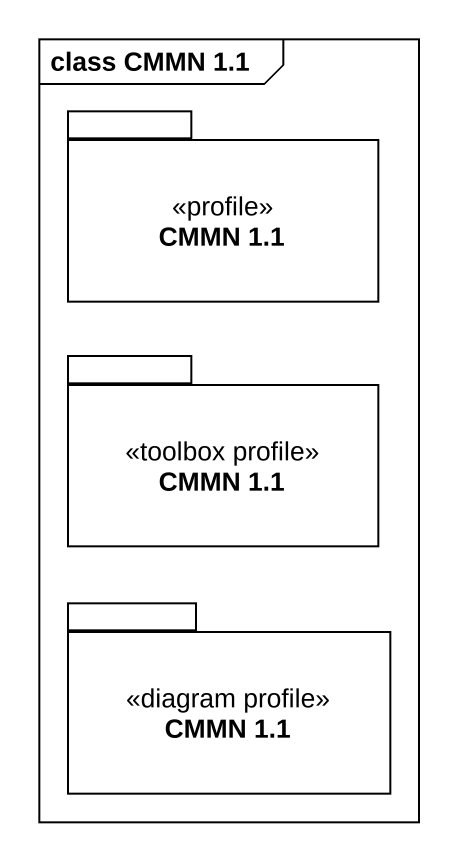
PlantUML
@startuml
mainframe class CMMN 1.1
package "CMMN 1.1" as CMMN_1_1 <<profile>> {
}
package "CMMN 1.1" as CMMN_1_1_2 <<toolbox profile>> {
}
package "CMMN 1.1" as CMMN_1_1_3 <<diagram profile>> {
}
@enduml
